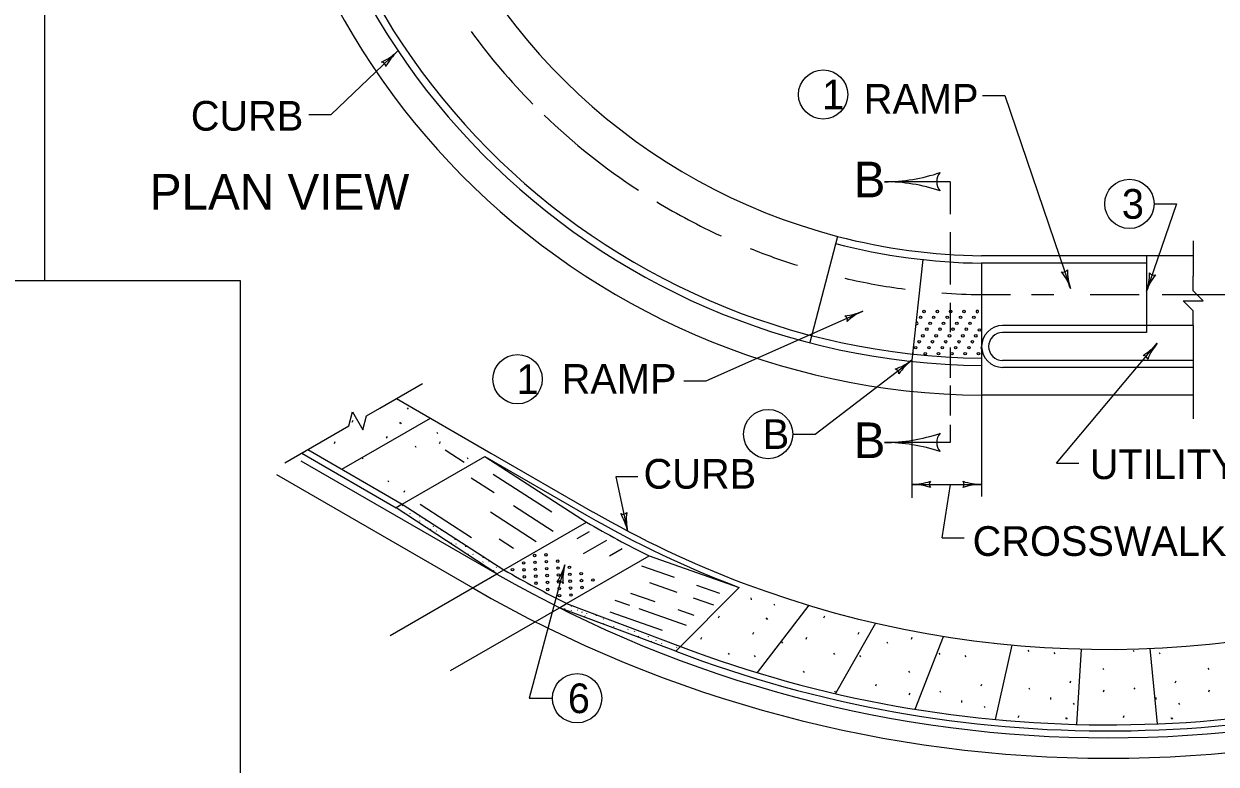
# Model space of a CAD drawing. Extents: x 1000 to 1107, y 1000 to 1121.
# Drawn here: x 1021.76 to 1029.78, y 1004.7 to 1009.68 of the extents above; entities that cross this region are included whole.
import ezdxf

# ---------------------------------------------------------------- set-up
doc = ezdxf.new("R2010")
doc.units = 0
doc.layers.add('Level 1', color=7, linetype='Continuous')
doc.layers.add('Level 2', color=7, linetype='Continuous')

msp = doc.modelspace()

# ---------------------------------------------------------------- linework, layer by layer
at = {"layer": 'Level 1'}
for p, q in [((1021.8941, 1021.5), (1021.8941, 1007.9546)), ((1028.2112, 1009.201), (1028.3612, 1009.201)), ((1028.3612, 1009.201), (1028.8035, 1007.9018)), ((1027.9928, 1008.62), (1027.5509, 1008.62)), ((1027.9928, 1008.62), (1027.9928, 1008.4003)), ((1029.5166, 1008.4708), (1029.316, 1007.8818)), ((1029.3666, 1008.4708), (1029.5166, 1008.4708)), ((1027.9928, 1008.281), (1027.9928, 1007.9278)), ((1027.2346, 1008.2518), (1027.0483, 1007.536)), ((1029.6298, 1008.221), (1029.6298, 1007.9845)), ((1029.316, 1008.1212), (1028.2053, 1008.1212)), ((1029.316, 1008.1212), (1029.316, 1007.6042)), ((1029.6298, 1008.1212), (1029.316, 1008.1212)), ((1027.8096, 1008.0953), (1027.7353, 1007.4179)), ((1029.316, 1008.0712), (1028.2053, 1008.0712)), ((1028.2053, 1008.0712), (1028.2053, 1007.3692)), ((1007, 1007.9546), (1023.2128, 1007.9546)), ((1023.2128, 1007.9546), (1023.2128, 1000.5)), ((1028.4007, 1007.8592), (1028.2053, 1007.8592)), ((1028.6912, 1007.8592), (1028.542, 1007.8592)), ((1029.2668, 1007.8592), (1028.9368, 1007.8592)), ((1029.9343, 1007.8592), (1029.421, 1007.8592)), ((1027.9928, 1007.8048), (1027.9928, 1007.6072)), ((1026.3496, 1007.2793), (1027.406, 1007.7489)), ((1029.6298, 1007.6512), (1028.3463, 1007.6512)), ((1029.6298, 1007.6512), (1029.6298, 1007.0239)), ((1029.316, 1007.6042), (1028.3463, 1007.6042)), ((1027.9928, 1007.5037), (1027.9928, 1007.298)), ((1028.7096, 1006.7243), (1029.3883, 1007.5318)), ((1027.0838, 1006.9201), (1027.7353, 1007.4179)), ((1027.7353, 1007.4179), (1027.7353, 1006.4915)), ((1029.6298, 1007.4162), (1028.3463, 1007.4162)), ((1028.2053, 1007.3692), (1028.2053, 1006.499)), ((1029.6298, 1007.3692), (1028.3463, 1007.3692)), ((1024.1527, 1007.0957), (1024.4404, 1007.2617)), ((1026.1996, 1007.2793), (1026.3496, 1007.2793)), ((1027.9928, 1007.2473), (1027.9928, 1007.045)), ((1024.2645, 1007.1602), (1024.9012, 1006.7926)), ((1029.6298, 1007.1812), (1028.2053, 1007.1812)), ((1024.3372, 1007.0966), (1024.3432, 1007.0877)), ((1023.8969, 1006.6828), (1024.4942, 1007.0277)), ((1023.9663, 1007.0013), (1023.9722, 1007.0147)), ((1024.2846, 1007.0013), (1024.2905, 1006.9924)), ((1024.2905, 1006.998), (1024.2964, 1006.9891)), ((1027.9928, 1006.9818), (1027.9928, 1006.8636)), ((1024.1972, 1006.8916), (1024.2032, 1006.9049)), ((1024.5357, 1006.9334), (1024.5417, 1006.9244)), ((1026.9338, 1006.9201), (1027.0838, 1006.9201)), ((1023.6266, 1006.7919), (1023.6672, 1006.8154)), ((1023.6672, 1006.8154), (1024.3039, 1006.4478)), ((1023.8465, 1006.8576), (1023.8524, 1006.8709)), ((1024.3897, 1006.8402), (1024.3957, 1006.8314)), ((1024.5554, 1006.8576), (1024.5613, 1006.8709)), ((1024.5916, 1006.8139), (1024.7196, 1006.7313)), ((1027.9928, 1006.8636), (1027.5509, 1006.8636)), ((1023.6198, 1006.7408), (1024.9412, 1005.978)), ((1023.6266, 1006.7919), (1024.2632, 1006.4243)), ((1024.0315, 1006.7628), (1024.0374, 1006.754)), ((1024.3039, 1006.4478), (1024.8605, 1006.7692)), ((1024.7404, 1006.7628), (1024.7463, 1006.754)), ((1024.8605, 1006.7692), (1025.5452, 1006.3738)), ((1024.8605, 1006.7692), (1025.5453, 1006.3267)), ((1024.9012, 1006.7926), (1025.5859, 1006.3973)), ((1028.7096, 1006.7243), (1028.8596, 1006.7243)), ((1023.4572, 1006.6469), (1024.7784, 1005.8841)), ((1024.2064, 1006.6064), (1024.2123, 1006.5976)), ((1024.7669, 1006.6266), (1024.9231, 1006.5257)), ((1024.9165, 1006.651), (1025.31, 1006.3967)), ((1027.7353, 1006.5816), (1028.2053, 1006.5816)), ((1027.9387, 1006.2221), (1027.9948, 1006.5816)), ((1024.3157, 1006.5279), (1024.3216, 1006.5412)), ((1024.3039, 1006.4478), (1024.2632, 1006.4243)), ((1024.9412, 1005.978), (1024.2632, 1006.4243)), ((1024.2831, 1006.4113), (1024.2833, 1006.4119)), ((1024.3039, 1006.4478), (1024.9887, 1006.0054)), ((1024.3062, 1006.438), (1024.3073, 1006.4407)), ((1024.3523, 1006.4161), (1024.3525, 1006.4164)), ((1024.4236, 1006.4483), (1024.7699, 1006.2246)), ((1025.053, 1006.4402), (1025.3205, 1006.2674)), ((1024.3192, 1006.3903), (1024.3203, 1006.3886)), ((1024.3542, 1006.3872), (1024.3553, 1006.3853)), ((1024.42, 1006.3661), (1024.4212, 1006.3643)), ((1024.421, 1006.3341), (1024.4222, 1006.3367)), ((1024.4621, 1006.3398), (1024.4632, 1006.3381)), ((1024.8976, 1006.3955), (1025.2057, 1006.1964)), ((1024.4489, 1006.3021), (1024.4491, 1006.3024)), ((1024.4913, 1006.3267), (1024.4917, 1006.324)), ((1024.4941, 1006.2778), (1024.4952, 1006.2805)), ((1024.5116, 1006.2997), (1024.5127, 1006.298)), ((1024.5127, 1006.2991), (1024.5139, 1006.2973)), ((1024.5326, 1006.2675), (1024.5337, 1006.2657)), ((1024.5657, 1006.271), (1024.5669, 1006.2737)), ((1024.6027, 1006.2521), (1024.6039, 1006.2502)), ((1024.9887, 1006.0054), (1025.5453, 1006.3267)), ((1025.4825, 1006.2163), (1025.5657, 1006.2643)), ((1024.5618, 1006.2278), (1024.5619, 1006.2277)), ((1024.6038, 1006.2016), (1024.605, 1006.1997)), ((1024.6332, 1006.1884), (1024.6334, 1006.1857)), ((1024.6596, 1006.2079), (1024.6607, 1006.2106)), ((1024.6639, 1006.1805), (1024.6651, 1006.1787)), ((1024.9557, 1006.2139), (1025.0521, 1006.1517)), ((1025.525, 1006.1163), (1025.6814, 1006.2065)), ((1027.9387, 1006.2221), (1028.0887, 1006.2221)), ((1024.7075, 1006.1327), (1024.7087, 1006.1354)), ((1024.7315, 1006.1615), (1024.7327, 1006.1642)), ((1024.7445, 1006.1137), (1024.7457, 1006.112)), ((1024.7777, 1006.1395), (1024.7784, 1006.1412)), ((1024.7795, 1006.1106), (1024.7807, 1006.1088)), ((1025.4095, 1005.7784), (1025.9661, 1006.0997)), ((1025.7, 1006.1004), (1025.7853, 1006.1495)), ((1025.9661, 1006.0997), (1026.5717, 1005.8876)), ((1024.8015, 1006.07), (1024.8026, 1006.0723)), ((1024.8454, 1006.0896), (1024.8466, 1006.0877)), ((1024.8463, 1006.0576), (1024.8476, 1006.0602)), ((1024.8733, 1006.0232), (1024.8745, 1006.0258)), ((1024.8874, 1006.0632), (1024.8886, 1006.0615)), ((1024.9167, 1006.0501), (1024.917, 1006.0474)), ((1024.9369, 1006.0232), (1024.9382, 1006.0214)), ((1024.9382, 1006.0225), (1024.9393, 1006.0207)), ((1025.3978, 1006.0401), (1025.1593, 1005.1408)), ((1025.9152, 1006.0327), (1026.1355, 1005.9556)), ((1024.2218, 1005.5627), (1024.9411, 1005.978)), ((1024.9195, 1006.0012), (1024.9207, 1006.0039)), ((1024.9412, 1005.978), (1024.9887, 1006.0054)), ((1024.958, 1005.991), (1024.9592, 1005.9892)), ((1025.8416, 1005.8497), (1026.0052, 1005.7924)), ((1025.9682, 1005.9207), (1026.1524, 1005.8562)), ((1026.5717, 1005.8876), (1026.1461, 1005.4572)), ((1026.2846, 1005.9033), (1026.4399, 1005.8489)), ((1025.362, 1005.751), (1025.4095, 1005.7784)), ((1025.4095, 1005.7784), (1026.1774, 1005.4889)), ((1025.7351, 1005.8022), (1025.8336, 1005.7677)), ((1026.2628, 1005.8175), (1026.399, 1005.7697)), ((1026.6514, 1005.8171), (1026.6529, 1005.8037)), ((1026.8051, 1005.7778), (1026.811, 1005.7689)), ((1024.6288, 1005.3277), (1025.362, 1005.751)), ((1026.1461, 1005.4572), (1025.362, 1005.751)), ((1025.3977, 1005.7418), (1025.399, 1005.7445)), ((1025.4418, 1005.7617), (1025.443, 1005.7599)), ((1025.4427, 1005.7297), (1025.444, 1005.7323)), ((1025.4838, 1005.7354), (1025.485, 1005.7337)), ((1025.5132, 1005.7222), (1025.5134, 1005.7196)), ((1025.5333, 1005.6953), (1025.5346, 1005.6936)), ((1025.5346, 1005.6947), (1025.5357, 1005.6929)), ((1025.5439, 1005.7144), (1025.5451, 1005.7127)), ((1025.6115, 1005.6953), (1025.6127, 1005.698)), ((1025.7019, 1005.7223), (1026.0537, 1005.5991)), ((1025.8977, 1005.7452), (1026.2162, 1005.6337)), ((1026.1594, 1005.7383), (1026.267, 1005.7007)), ((1026.4342, 1005.6826), (1026.4401, 1005.6959)), ((1027.0414, 1005.7669), (1026.6944, 1005.3136)), ((1027.1432, 1005.6826), (1027.1491, 1005.6959)), ((1025.5875, 1005.6666), (1025.5887, 1005.6692)), ((1025.6577, 1005.6734), (1025.6588, 1005.6761)), ((1025.6595, 1005.6445), (1025.6607, 1005.6427)), ((1025.6962, 1005.6632), (1025.6973, 1005.6613)), ((1025.7254, 1005.6234), (1025.7266, 1005.6217)), ((1026.7524, 1005.6826), (1026.7583, 1005.6737)), ((1026.7583, 1005.6792), (1026.7642, 1005.6703)), ((1027.4917, 1005.6471), (1027.2217, 1005.1726)), ((1025.8232, 1005.6036), (1025.8243, 1005.6062)), ((1025.8682, 1005.5914), (1025.8693, 1005.5941)), ((1025.8951, 1005.5571), (1025.8962, 1005.5597)), ((1025.9412, 1005.5352), (1025.9424, 1005.5378)), ((1025.9587, 1005.5571), (1025.9599, 1005.5553)), ((1025.9599, 1005.5564), (1025.9611, 1005.5547)), ((1026.0129, 1005.5283), (1026.0141, 1005.531)), ((1026.3143, 1005.5388), (1026.3202, 1005.5522)), ((1026.6651, 1005.5728), (1026.671, 1005.5862)), ((1027.0232, 1005.5388), (1027.0292, 1005.5522)), ((1027.374, 1005.5728), (1027.38, 1005.5862)), ((1027.7322, 1005.5388), (1027.7382, 1005.5522)), ((1027.7572, 1005.0667), (1027.9489, 1005.5577)), ((1025.9797, 1005.5248), (1025.9809, 1005.5231)), ((1026.0499, 1005.5094), (1026.0511, 1005.5076)), ((1026.0849, 1005.5062), (1026.0861, 1005.5044)), ((1026.1507, 1005.4852), (1026.1519, 1005.4834)), ((1026.8576, 1005.5215), (1026.8635, 1005.5127)), ((1027.5666, 1005.5215), (1027.5725, 1005.5127)), ((1028.2791, 1005.5161), (1028.2814, 1005.5127)), ((1028.2988, 1004.9982), (1028.4107, 1005.4995)), ((1028.5165, 1005.4646), (1028.5224, 1005.4557)), ((1028.6914, 1005.4486), (1028.6973, 1005.4397)), ((1028.8755, 1005.4723), (1028.8437, 1004.9653)), ((1029.2254, 1005.4646), (1029.2313, 1005.4557)), ((1029.3897, 1004.9687), (1029.3407, 1005.4766)), ((1029.4003, 1005.4486), (1029.4062, 1005.4397)), ((1026.4993, 1005.4441), (1026.5052, 1005.4352)), ((1026.6742, 1005.4281), (1026.6802, 1005.4192)), ((1027.2082, 1005.4441), (1027.2142, 1005.4352)), ((1027.3832, 1005.4281), (1027.3891, 1005.4192)), ((1027.9172, 1005.4441), (1027.9232, 1005.4352)), ((1028.0922, 1005.4281), (1028.0981, 1005.4192)), ((1027.0036, 1005.323), (1027.0095, 1005.3141)), ((1027.7126, 1005.323), (1027.7185, 1005.3141)), ((1029.0207, 1005.3435), (1029.0267, 1005.3346)), ((1029.7297, 1005.3435), (1029.7357, 1005.3346)), ((1027.4925, 1005.2236), (1027.4984, 1005.2369)), ((1028.2014, 1005.2236), (1028.2073, 1005.2369)), ((1028.5221, 1005.2121), (1028.528, 1005.2032)), ((1028.8007, 1005.2441), (1028.8066, 1005.2574)), ((1029.231, 1005.2121), (1029.2369, 1005.2032)), ((1029.5097, 1005.2441), (1029.5156, 1005.2574)), ((1025.1593, 1005.1408), (1025.3148, 1005.1408)), ((1027.2138, 1005.1916), (1027.2197, 1005.1827)), ((1027.7174, 1005.1629), (1027.7233, 1005.1762)), ((1027.9228, 1005.1916), (1027.9287, 1005.1827)), ((1028.6686, 1005.1462), (1028.6701, 1005.1329)), ((1029.0257, 1005.1834), (1029.0316, 1005.1967)), ((1029.3775, 1005.1462), (1029.379, 1005.1329)), ((1029.7346, 1005.1834), (1029.7405, 1005.1967)), ((1028.0693, 1005.1257), (1028.0708, 1005.1124)), ((1028.223, 1005.0865), (1028.2289, 1005.0776)), ((1028.8222, 1005.107), (1028.8282, 1005.0981)), ((1029.5312, 1005.107), (1029.5371, 1005.0981)), ((1028.4513, 1005.0117), (1028.4572, 1005.0251)), ((1028.7696, 1005.0117), (1028.7755, 1005.0028)), ((1028.7755, 1005.0083), (1028.7814, 1004.9995)), ((1029.1603, 1005.0117), (1029.1662, 1005.0251)), ((1029.4785, 1005.0117), (1029.4845, 1005.0028)), ((1029.4845, 1005.0083), (1029.4904, 1004.9995))]:
    msp.add_line(p, q, dxfattribs=at)
for points in [[(1029.6298, 1007.6512), (1029.6298, 1007.7512), (1029.5632, 1007.8178), (1029.6965, 1007.8178), (1029.6298, 1007.8845), (1029.6298, 1007.9845)], [(1028.1818, 1007.7518), (1028.1793, 1007.7519), (1028.1764, 1007.7519), (1028.1735, 1007.752), (1028.1706, 1007.752), (1028.1699, 1007.752)], [(1027.7632, 1007.6723), (1027.7621, 1007.6618)], [(1027.7409, 1007.4691), (1027.7399, 1007.4595), (1027.7399, 1007.4595), (1027.743, 1007.4591), (1027.7438, 1007.459)], [(1028.2053, 1007.4946), (1028.2053, 1007.5096)], [(1023.5136, 1006.7266), (1023.943, 1006.9748), (1023.9682, 1007.0692), (1024.0374, 1006.9494), (1024.0629, 1007.0438), (1024.1527, 1007.0958)]]:
    msp.add_lwpolyline(points, dxfattribs=at)
for centre, radius in [((1027.138, 1009.2074), 0.166), ((1029.2006, 1008.4708), 0.166), ((1027.7945, 1007.7062), 0.00845), ((1027.8176, 1007.7459), 0.00845), ((1027.8819, 1007.7062), 0.00845), ((1027.9072, 1007.7459), 0.00845), ((1027.9738, 1007.7061), 0.00845), ((1027.9966, 1007.7459), 0.00845), ((1028.0634, 1007.7061), 0.00845), ((1028.0863, 1007.7459), 0.00845), ((1028.1528, 1007.7061), 0.00845), ((1027.8359, 1007.6266), 0.00845), ((1027.8588, 1007.6663), 0.00845), ((1027.9254, 1007.6266), 0.00845), ((1027.9484, 1007.6664), 0.00845), ((1028.0128, 1007.6266), 0.00845), ((1028.0381, 1007.6664), 0.00845), ((1028.1022, 1007.6266), 0.00845), ((1028.1275, 1007.6664), 0.00845), ((1028.1911, 1007.6214), 0.00845), ((1027.7844, 1007.5419), 0.00845), ((1027.8097, 1007.5816), 0.00845), ((1027.8739, 1007.5419), 0.00845), ((1027.8992, 1007.5816), 0.00845), ((1027.9636, 1007.5419), 0.00845), ((1027.9889, 1007.5816), 0.00845), ((1028.0532, 1007.5419), 0.00845), ((1028.0786, 1007.5816), 0.00845), ((1028.1428, 1007.5419), 0.00845), ((1028.1658, 1007.5817), 0.00845), ((1025.0803, 1007.2898), 0.166), ((1027.7614, 1007.5021), 0.00845), ((1027.8256, 1007.4623), 0.00845), ((1027.8509, 1007.5021), 0.00845), ((1027.9152, 1007.4623), 0.00845), ((1027.9406, 1007.5021), 0.00845), ((1028.0049, 1007.4623), 0.00845), ((1028.0302, 1007.5021), 0.00845), ((1028.0944, 1007.4623), 0.00845), ((1028.1198, 1007.5021), 0.00845), ((1028.1839, 1007.4623), 0.00845), ((1026.7678, 1006.9201), 0.166), ((1025.195, 1006.1027), 0.00845), ((1025.2714, 1006.1069), 0.00845), ((1025.046, 1006.0069), 0.00845), ((1025.1211, 1006.052), 0.00845), ((1025.1236, 1006.0056), 0.00845), ((1025.1975, 1006.0562), 0.00845), ((1025.2001, 1006.0098), 0.00845), ((1025.2739, 1006.0605), 0.00845), ((1025.2765, 1006.0139), 0.00845), ((1025.3504, 1006.0646), 0.00845), ((1025.3529, 1006.0181), 0.00845), ((1025.4294, 1006.0223), 0.00845), ((1025.1252, 1005.9585), 0.00845), ((1025.2026, 1005.9633), 0.00845), ((1025.2791, 1005.9674), 0.00845), ((1025.3555, 1005.9716), 0.00845), ((1025.3581, 1005.9251), 0.00845), ((1025.432, 1005.9758), 0.00845), ((1025.4345, 1005.9293), 0.00845), ((1025.5085, 1005.98), 0.00845), ((1025.511, 1005.9335), 0.00845), ((1025.5875, 1005.9377), 0.00845), ((1025.2042, 1005.9161), 0.00845), ((1025.2817, 1005.921), 0.00845), ((1025.2833, 1005.8738), 0.00845), ((1025.3607, 1005.8787), 0.00845), ((1025.4372, 1005.8829), 0.00845), ((1025.5136, 1005.887), 0.00845), ((1025.3623, 1005.8315), 0.00845), ((1025.4397, 1005.8364), 0.00845), ((1025.4808, 1005.1408), 0.166)]:
    msp.add_circle(centre, radius, dxfattribs=at)
for centre, radius, start, end in [((1028.2576, 1012.1812), 5, 180, 269.40125), ((1028.2576, 1012.1812), 4.8, 180, 269.3763), ((1028.2576, 1012.1812), 4.75, 180, 269.36973), ((1028.2576, 1012.1812), 4.0603, 198.65695, 255.40703), ((1028.2576, 1012.1812), 4.3223, 216.13747, 224.66798), ((1024.0025, 1009.782), 0.3909, 294.47468, 313.12141), ((1024.537, 1009.2113), 0.3909, 133.12752, 151.7963), ((1024.537, 1009.2113), 0.3909, 133.1153, 133.12752), ((1024.1612, 1009.3951), 0.0313, 1.90212, 84.01881), ((1028.2576, 1012.1812), 4.3223, 226.06679, 236.85976), ((1027.5509, 1009.7919), 1.1719, 270, 288.66878), ((1027.9965, 1008.6199), 0.0938, 138.7746, 220.89129), ((1027.5509, 1009.7919), 1.1719, 269.98778, 270), ((1027.5509, 1007.4481), 1.1719, 71.34716, 89.99389), ((1028.2576, 1012.1812), 4.3223, 238.78313, 245.28927), ((1028.2576, 1012.1812), 4.1103, 255.40706, 269.27164), ((1028.2576, 1012.1812), 4.0603, 255.40703, 269.26268), ((1028.2576, 1012.1812), 4.3223, 248.11913, 252.59214), ((1028.7556, 1008.0425), 0.0313, 247.57588, 329.69258), ((1029.1736, 1008.0277), 0.3909, 180.14844, 198.79518), ((1028.2576, 1012.1812), 4.3223, 256.97959, 262.46112), ((1028.4334, 1007.7758), 0.3909, 18.80129, 37.47007), ((1028.9459, 1008.0078), 0.3909, 341.19625, 359.86503), ((1029.6861, 1007.7557), 0.3909, 142.54341, 161.19014), ((1029.364, 1008.0225), 0.0313, 209.97085, 292.08754), ((1028.2576, 1012.1812), 4.3223, 265.73653, 269.26268), ((1028.4334, 1007.7758), 0.3909, 18.78906, 18.80129), ((1028.9459, 1008.0078), 0.3909, 341.18403, 341.19625), ((1027.2472, 1008.1062), 0.3909, 275.31258, 293.95931), ((1027.2701, 1007.6886), 0.0313, 342.74002, 64.85672), ((1027.5648, 1007.3917), 0.3909, 113.96543, 132.63421), ((1027.5648, 1007.3917), 0.3909, 113.9532, 113.96543), ((1028.1757, 1007.7459), 0.00845, 133.772, 44.11309), ((1027.7692, 1007.6663), 0.00845, 212.50636, 134.98348), ((1028.3463, 1007.5102), 0.141, 90, 270), ((1028.3463, 1007.5102), 0.094, 90, 270), ((1027.736, 1007.4623), 0.00845, 337.45743, 54.46212), ((1028.2093, 1007.5021), 0.00845, 117.92242, 242.07758), ((1029.089, 1007.7833), 0.3909, 301.30165, 319.94838), ((1029.6875, 1007.2802), 0.3909, 139.95449, 158.62327), ((1029.6875, 1007.2802), 0.3909, 139.94227, 139.95449), ((1027.498, 1007.7286), 0.3909, 288.7283, 307.37503), ((1027.9727, 1007.1073), 0.3909, 127.38114, 146.04992), ((1027.9727, 1007.1073), 0.3909, 127.36892, 127.38114), ((1029.2926, 1007.418), 0.0313, 8.72909, 90.84578), ((1027.6172, 1007.3277), 0.0313, 356.15574, 78.27243), ((1027.5509, 1008.0355), 1.1719, 270, 288.66878), ((1027.9965, 1006.8635), 0.0938, 138.7746, 220.89129), ((1027.5509, 1008.0355), 1.1719, 269.98778, 270), ((1027.5509, 1005.6917), 1.1719, 71.34716, 89.99389), ((1027.7353, 1006.9725), 0.3909, 269.98778, 270), ((1027.7353, 1006.9725), 0.3909, 270, 288.66878), ((1027.7353, 1006.1906), 0.3909, 71.34716, 89.99389), ((1027.884, 1006.5815), 0.0313, 138.7746, 220.89129), ((1028.0567, 1006.5816), 0.0313, 318.7746, 40.89129), ((1028.2053, 1006.1906), 0.3909, 90, 108.66878), ((1028.2053, 1006.9725), 0.3909, 251.34716, 269.99389), ((1028.2053, 1006.1906), 0.3909, 89.98778, 90), ((1029.0459, 1012.4367), 7.0009, 239.9981, 249.30346), ((1029.0458, 1012.3898), 6.9196, 239.99999, 249.30511), ((1025.79, 1006.412), 0.0313, 240.76962, 322.88632), ((1025.4384, 1006.1853), 0.3909, 11.99502, 30.66381), ((1026.2032, 1006.3478), 0.3909, 173.34218, 191.98891), ((1029.0658, 1012.3487), 6.9755, 239.68875, 243.61639), ((1025.4384, 1006.1853), 0.3909, 11.9828, 11.99502), ((1025.0193, 1006.1381), 0.3909, 326.8336, 345.48033), ((1025.7762, 1005.9421), 0.3909, 165.48644, 184.15523), ((1025.7762, 1005.9421), 0.3909, 165.47422, 165.48644), ((1029.0588, 1013.1098), 8.2353, 240.00124, 299.99888), ((1028.4893, 1012.0684), 7.0009, 239.99916, 243.9268), ((1029.0458, 1012.3898), 6.9196, 249.30511, 291.67636), ((1029.059, 1013.2981), 8.561, 239.99935, 299.99939), ((1025.3605, 1005.8962), 0.0313, 34.26104, 116.37773), ((1029.0589, 1013.1025), 8.1406, 249.26948, 291.5435), ((1029.0589, 1013.1025), 8.1813, 249.14317, 291.6742)]:
    msp.add_arc(centre, radius, start, end, dxfattribs=at)
at = {"layer": 'Level 2'}
for points in [[(1023.6753, 1009.0728), (1023.8253, 1009.073), (1024.2734, 1009.5007)], [(1025.8911, 1006.6315), (1025.7411, 1006.6315), (1025.8208, 1006.2665)]]:
    msp.add_lwpolyline(points, dxfattribs=at)

# ---------------------------------------------------------------- texts
at = {"layer": 'Level 1'}
for s, height, p in [('1', 0.2, (1027.1309, 1009.1074)), ('RAMP', 0.2, (1027.4118, 1009.0781)), ('CURB', 0.2, (1022.8795, 1008.9639)), ('B', 0.24, (1027.3431, 1008.5149)), ('PLAN VIEW', 0.24, (1022.6034, 1008.4325)), ('3', 0.2, (1029.1496, 1008.3705)), ('1', 0.2, (1025.0733, 1007.1898)), ('RAMP', 0.2, (1025.3775, 1007.1918)), ('B', 0.2, (1026.7314, 1006.8201)), ('B', 0.24, (1027.3431, 1006.7585)), ('UTILITY STRIP', 0.2, (1028.9337, 1006.6171)), ('CURB', 0.2, (1025.9287, 1006.5525)), ('CROSSWALK', 0.2, (1028.1447, 1006.0998)), ('6', 0.2, (1025.4186, 1005.0408))]:
    msp.add_text(s, height=height, dxfattribs=at).set_placement(p)

doc.saveas('drawing.dxf')
